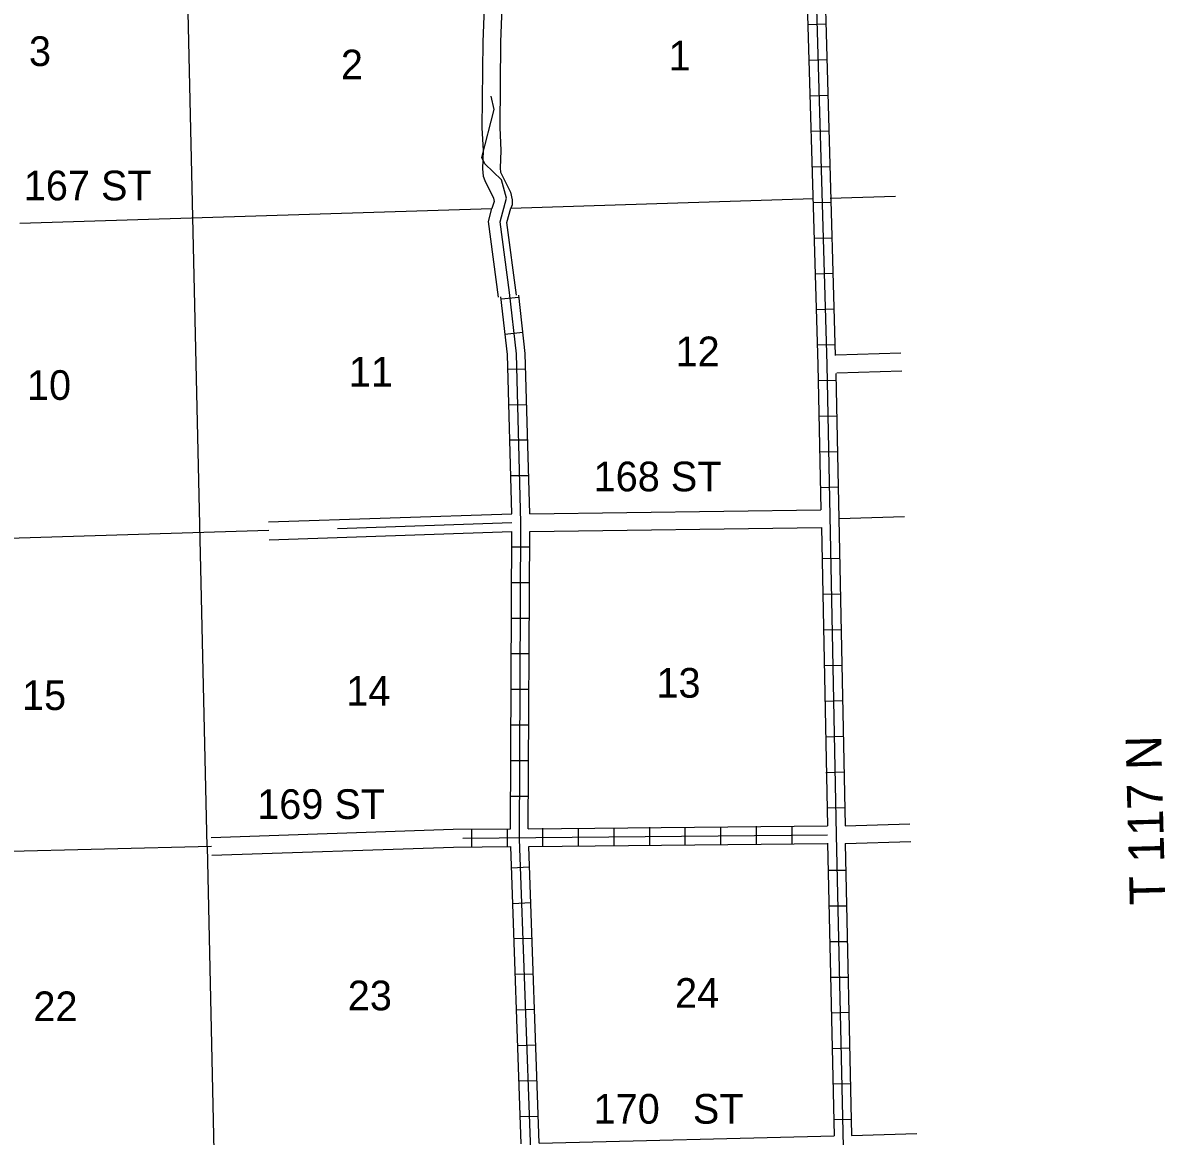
# Model space of a CAD drawing. Extents: x 1896717 to 2422910, y 16167611 to 16626507.
# Drawn here: x 2174990 to 2194245, y 16326050 to 16344806 of the extents above; entities that cross this region are included whole.
import ezdxf

# ---------------------------------------------------------------- set-up
doc = ezdxf.new("R2010")
doc.units = 0
for name, color, linetype in [('L10', 7, 'Continuous'), ('L11', 7, 'Continuous'), ('L13', 7, 'Continuous'), ('L14', 7, 'Continuous'), ('L30', 7, 'Continuous'), ('L52', 7, 'Continuous'), ('L8', 7, 'Continuous')]:
    doc.layers.add(name, color=color, linetype=linetype)

msp = doc.modelspace()

# ---------------------------------------------------------------- linework, layer by layer
at = {"layer": 'L10'}
for p, q in [((2179130, 16336398), (2183234, 16336537)), ((2179142, 16336098), (2183234, 16336237))]:
    msp.add_line(p, q, dxfattribs=at)
at = {"layer": 'L11'}
for p, q in [((2183534, 16336537), (2188443, 16336604)), ((2183534, 16336237), (2188451, 16336304)), ((2178163, 16331084), (2182244, 16331219)), ((2178177, 16330785), (2182249, 16330919))]:
    msp.add_line(p, q, dxfattribs=at)
for points in [[(2182834, 16346796), (2182742, 16344487), (2182729, 16343038)], [(2183134, 16346813), (2183042, 16344487), (2183029, 16343045)], [(2182729, 16343038), (2182748, 16342653), (2182738, 16342349), (2182748, 16342226), (2182775, 16342149), (2182923, 16341853), (2182937, 16341794), (2182896, 16341679)], [(2183029, 16343045), (2183048, 16342655), (2183038, 16342357), (2183044, 16342289), (2183052, 16342266), (2183208, 16341955), (2183238, 16341822), (2183236, 16341741), (2183217, 16341686)], [(2183005, 16340186), (2182840, 16341461), (2182896, 16341679)], [(2183313, 16340217), (2183148, 16341444), (2183217, 16341686)]]:
    msp.add_lwpolyline(points, dxfattribs=at)
at = {"layer": 'L13'}
for p, q in [((2177734, 16346637), (2178089, 16330931)), ((2183217, 16341686), (2188317, 16341846)), ((2174938, 16341433), (2182896, 16341679)), ((2174457, 16336117), (2179135, 16336261)), ((2172734, 16330804), (2178170, 16330933)), ((2178095, 16330931), (2178209, 16325804))]:
    msp.add_line(p, q, dxfattribs=at)
at = {"layer": 'L52'}
for p, q in [((2188600, 16341854), (2189700, 16341887)), ((2188692, 16339212), (2189792, 16339246)), ((2188709, 16338912), (2189809, 16338946)), ((2188750, 16336454), (2189850, 16336487)), ((2188851, 16331279), (2189942, 16331312)), ((2188850, 16330979), (2189959, 16331012)), ((2188959, 16326062), (2190059, 16326095))]:
    msp.add_line(p, q, dxfattribs=at)
at = {"layer": 'L8'}
for p, q in [((2188226, 16344779), (2188526, 16344787)), ((2188242, 16344179), (2188542, 16344187)), ((2188259, 16343579), (2188559, 16343587)), ((2188276, 16342979), (2188576, 16342987)), ((2188292, 16342379), (2188592, 16342387)), ((2188309, 16341779), (2188609, 16341787)), ((2188326, 16341179), (2188626, 16341187)), ((2188351, 16340579), (2188650, 16340587)), ((2183051, 16340154), (2183351, 16340187)), ((2188367, 16339979), (2188667, 16339987)), ((2183117, 16339562), (2183417, 16339596)), ((2188384, 16339379), (2188684, 16339387)), ((2183167, 16338971), (2183467, 16338979)), ((2188401, 16338779), (2188700, 16338787)), ((2183184, 16338371), (2183484, 16338379)), ((2188409, 16338179), (2188709, 16338187)), ((2183201, 16337779), (2183501, 16337779)), ((2188426, 16337579), (2188726, 16337587)), ((2183209, 16337179), (2183509, 16337179)), ((2188434, 16336979), (2188734, 16336987)), ((2180292, 16336287), (2183234, 16336387)), ((2183234, 16335979), (2183534, 16335979)), ((2188459, 16335779), (2188759, 16335787)), ((2183226, 16335379), (2183526, 16335379)), ((2188467, 16335179), (2188767, 16335187)), ((2183226, 16334779), (2183526, 16334779)), ((2188484, 16334579), (2188784, 16334587)), ((2183226, 16334179), (2183526, 16334179)), ((2188492, 16333979), (2188792, 16333987)), ((2183217, 16333579), (2183517, 16333579)), ((2188509, 16333379), (2188809, 16333387)), ((2183217, 16332979), (2183517, 16332979)), ((2188517, 16332779), (2188817, 16332787)), ((2183217, 16332379), (2183517, 16332379)), ((2188526, 16332179), (2188826, 16332187)), ((2183209, 16331779), (2183509, 16331779)), ((2188542, 16331579), (2188842, 16331587)), ((2183509, 16331229), (2188551, 16331279)), ((2183751, 16331237), (2183751, 16330937)), ((2184351, 16331237), (2184351, 16330937)), ((2184951, 16331246), (2184951, 16330946)), ((2185551, 16331254), (2185551, 16330954)), ((2186151, 16331254), (2186151, 16330954)), ((2186751, 16331262), (2186751, 16330962)), ((2187351, 16331270), (2187351, 16330970)), ((2187951, 16331270), (2187951, 16330970)), ((2182244, 16331219), (2183209, 16331229)), ((2182409, 16331071), (2188551, 16331129)), ((2182551, 16331221), (2182551, 16330921)), ((2183151, 16331229), (2183151, 16330929)), ((2188701, 16331129), (2189059, 16315312)), ((2182249, 16330919), (2183217, 16330929)), ((2183517, 16330929), (2188551, 16330979)), ((2188551, 16330987), (2188551, 16330979)), ((2188551, 16330979), (2188667, 16326054)), ((2188850, 16330979), (2188959, 16326062)), ((2183226, 16330570), (2183526, 16330587)), ((2188567, 16330529), (2188867, 16330529)), ((2183251, 16329970), (2183551, 16329987)), ((2188576, 16329929), (2188876, 16329929)), ((2183267, 16329379), (2183567, 16329387)), ((2188592, 16329329), (2188892, 16329329)), ((2183292, 16328779), (2183592, 16328787)), ((2188609, 16328729), (2188909, 16328729)), ((2183317, 16328179), (2183617, 16328187)), ((2188617, 16328129), (2188917, 16328137)), ((2183334, 16327579), (2183634, 16327587)), ((2188634, 16327529), (2188934, 16327537)), ((2183359, 16326979), (2183659, 16326987)), ((2188642, 16326929), (2188942, 16326937)), ((2183376, 16326379), (2183676, 16326387)), ((2188659, 16326329), (2188959, 16326337)), ((2183692, 16325929), (2188667, 16326054))]:
    msp.add_line(p, q, dxfattribs=at)
for points in [[(2187867, 16357371), (2188309, 16346987), (2188542, 16339046), (2188701, 16331129)], [(2188159, 16346846), (2188392, 16339046), (2188443, 16336604)], [(2188467, 16346846), (2188684, 16339204)], [(2183551, 16325795), (2183359, 16331054), (2183384, 16336387), (2183309, 16339229), (2183192, 16340262), (2183034, 16341454), (2183142, 16341854), (2183059, 16342162), (2182776, 16342429), (2182726, 16342537), (2182934, 16343346), (2182884, 16343571)], [(2183234, 16336537), (2183159, 16339221), (2183049, 16340188)], [(2183534, 16336537), (2183459, 16339237), (2183349, 16340218)], [(2188692, 16338896), (2188851, 16331279)], [(2188451, 16336304), (2188551, 16331279)], [(2183209, 16331229), (2183234, 16336237)], [(2183509, 16331229), (2183534, 16336237)], [(2183392, 16325920), (2183217, 16330929)], [(2183692, 16325929), (2183517, 16330929)]]:
    msp.add_lwpolyline(points, dxfattribs=at)

# ---------------------------------------------------------------- texts
at = {"layer": 'L14'}
for s, p in [('3', (2175093, 16344079)), ('2', (2180351, 16343854)), ('1', (2185876, 16344004)), ('12', (2185992, 16339021)), ('11', (2180484, 16338679)), ('10', (2175059, 16338454)), ('13', (2185670, 16333437)), ('14', (2180442, 16333304)), ('15', (2174976, 16333229)), ('23', (2180467, 16328170)), ('24', (2185984, 16328212)), ('22', (2175168, 16327987))]:
    msp.add_text(s, height=500, rotation=359.9999, dxfattribs=at).set_placement(p)
at = {"layer": 'L30'}
for s, p in [('167 ST', (2175006, 16341816)), ('168 ST', (2184611, 16336914)), ('169 ST', (2178940, 16331394)), ('170   ST', (2184611, 16326260))]:
    msp.add_text(s, height=500, rotation=359.9999, dxfattribs=at).set_placement(p)
at = {"layer": 'L52'}
msp.add_text('T 117 N', height=600, rotation=91.4858, dxfattribs=at).set_placement((2194250, 16329954))

doc.saveas('drawing.dxf')
